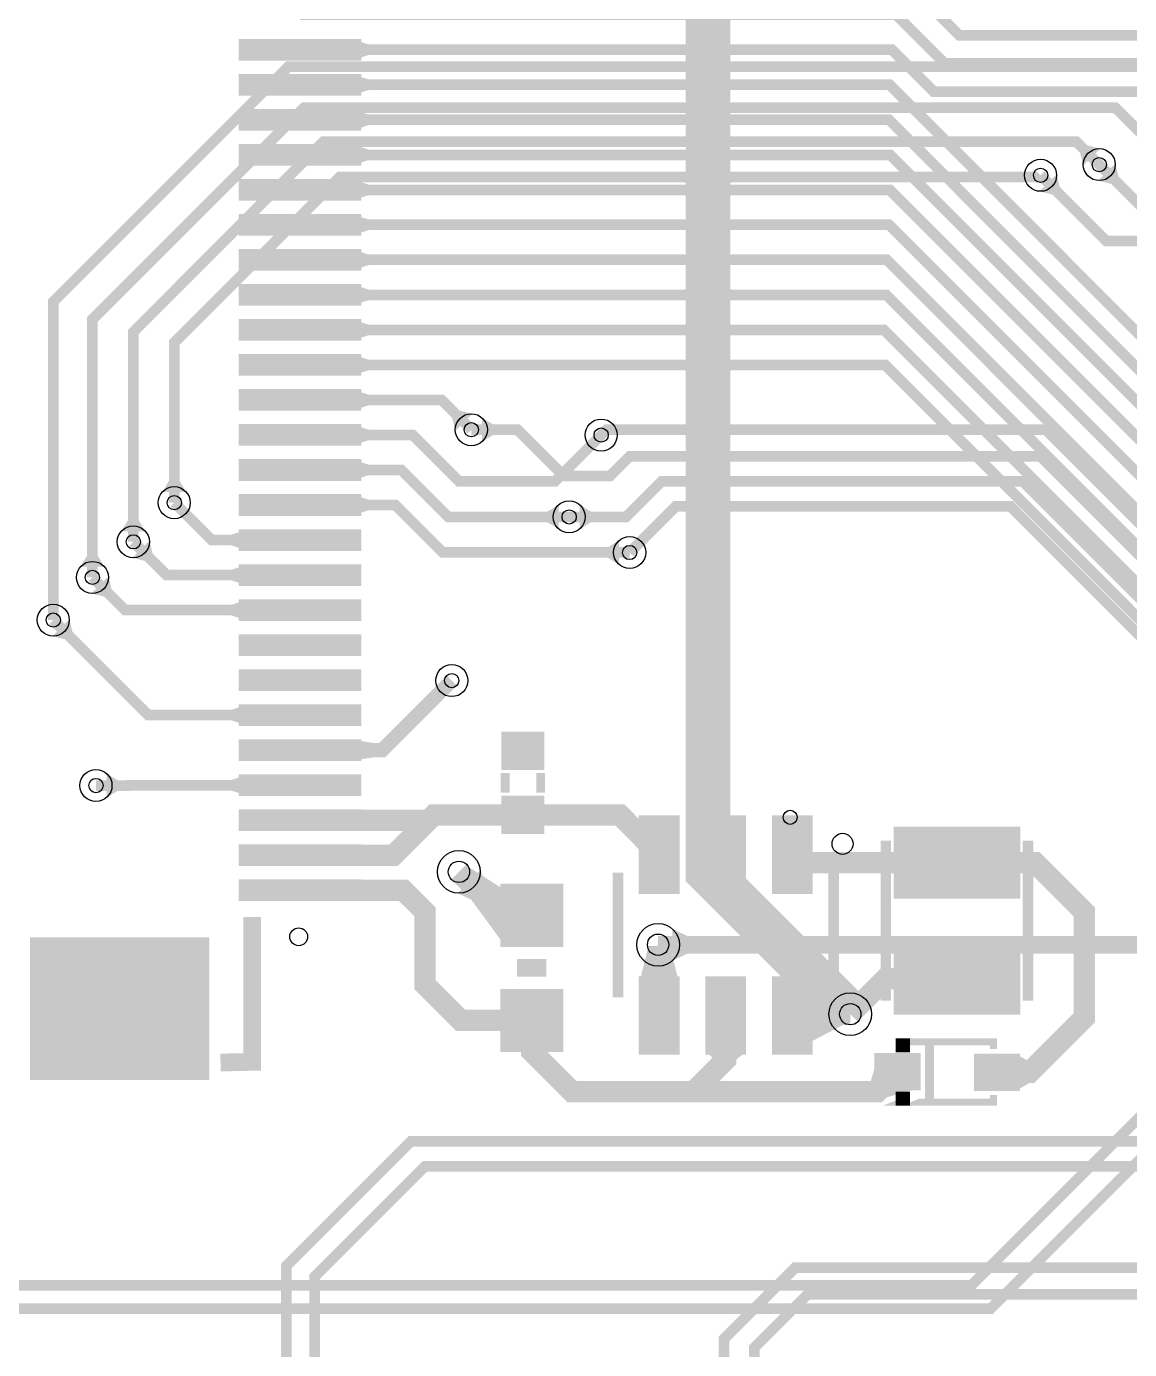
# Model space of a CAD drawing. Extents: x 295 to 3725, y 67 to 3582.
# Drawn here: x 1062 to 1682, y 1203 to 1947 of the extents above; entities that cross this region are included whole.
import ezdxf

# ---------------------------------------------------------------- set-up
doc = ezdxf.new("R2010")
doc.units = 9
for name, color, linetype, true_color in [('BottomLayer', 7, 'Continuous', 0x0000ff), ('Document', 7, 'Continuous', 0xffffff), ('Hole', 7, 'Continuous', 0x222222), ('Inner1', 7, 'Continuous', 0x999966), ('Inner2', 7, 'Continuous', 0x008000), ('Multi-Layer', 7, 'Continuous', 0xc0c0c0), ('TopLayer', 7, 'Continuous', 0xff0000), ('TopPasteMaskLayer', 7, 'Continuous', 0x808080), ('TopSilkLayer', 7, 'Continuous', 0xffcc00), ('TopSolderMaskLayer', 7, 'Continuous', 0x800080)]:
    doc.layers.add(name, color=color, linetype=linetype, true_color=true_color)

msp = doc.modelspace()

# ---------------------------------------------------------------- hatches: boundary and pattern name
at = {"layer": 'BottomLayer'}
for points in [[(1665.564400000003, 1877.9812999999995), (1656.017599999992, 1868.4362999999976), (1654.2151999999987, 1875.5429000000004), (1658.4581999999937, 1879.785100000001)], [(1317.9549000000043, 1713.25), (1317.9549000000043, 1726.75), (1324.2549, 1723), (1324.2549, 1717)], [(1151.75, 1684.9519999999975), (1138.25, 1684.9519999999975), (1142, 1691.2520000000004), (1148, 1691.2520000000004)], [(1372.9549000000043, 1664.2510000000002), (1372.9549000000043, 1677.7509999999966), (1379.2549, 1674.0009999999966), (1379.2549, 1668.0010000000002)], [(1128.7520000000077, 1662.9524999999994), (1115.2520000000004, 1662.9524999999994), (1119.0020000000004, 1669.2524999999987), (1125.0020000000077, 1669.2524999999987)], [(1105.7489999999962, 1642.9524999999994), (1092.2490000000034, 1642.9524999999994), (1095.9990000000034, 1649.2524999999987), (1101.9989999999962, 1649.2524999999987)]]:
    msp.add_hatch(color=256, dxfattribs=at).paths.add_polyline_path(points)
at = {"layer": 'Document'}
for points in [[(1607.9950000000026, 1351.6600000000035), (1607.9950000000026, 1368.6600000000035), (1610.9950000000026, 1368.6600000000035), (1610.9950000000026, 1351.6600000000035)], [(1544.4949999999953, 1363.1599999999962), (1560.4950000000026, 1363.1599999999962), (1560.4950000000026, 1359.1600000000035), (1544.4949999999953, 1359.1600000000035)], [(1601.4950000000026, 1362.1599999999962), (1618.4950000000026, 1362.1599999999962), (1618.4950000000026, 1359.1600000000035), (1601.4950000000026, 1359.1600000000035)]]:
    msp.add_hatch(color=256, dxfattribs=at).paths.add_polyline_path(points)
at = {"layer": 'Inner1'}
msp.add_hatch(color=256, dxfattribs=at).paths.add_polyline_path([(1424.9392000000007, 1421.500500000002), (1424.9392000000007, 1439.500500000002), (1433.3392000000022, 1435.5004999999946), (1433.3392000000022, 1425.5004999999946)])
at = {"layer": 'TopLayer'}
for points in [[(1245.1730000000025, 1927.6800000000003), (1245.1730000000025, 1939.4909999999982), (1186.1170000000056, 1939.4909999999982), (1186.1170000000056, 1927.6800000000003)], [(1245.1709000000046, 1927.6807000000008), (1245.1709000000046, 1939.4922000000006), (1254.1708999999973, 1936.6010999999999), (1254.1708999999973, 1930.6010999999999)], [(1245.1730000000025, 1908), (1245.1730000000025, 1919.8110000000015), (1186.1170000000056, 1919.8110000000015), (1186.1170000000056, 1908)], [(1245.1709000000046, 1908.0004999999983), (1245.1709000000046, 1919.8120000000017), (1254.1708999999973, 1916.8989000000001), (1254.1708999999973, 1910.8989000000001)], [(1245.1730000000025, 1888.3100000000013), (1245.1730000000025, 1900.1209999999992), (1186.1170000000056, 1900.1209999999992), (1186.1170000000056, 1888.3100000000013)], [(1245.1709000000046, 1888.3104999999996), (1245.1709000000046, 1900.1221000000005), (1254.1708999999973, 1897.199199999999), (1254.1708999999973, 1891.1992000000027)], [(1245.1730000000025, 1868.6299999999974), (1245.1730000000025, 1880.440999999999), (1186.1170000000056, 1880.440999999999), (1186.1170000000056, 1868.6299999999974)], [(1245.1709000000046, 1868.6304000000018), (1245.1709000000046, 1880.4419000000016), (1254.1708999999973, 1877.499499999998), (1254.1708999999973, 1871.499499999998)], [(1673.982299999996, 1869.5629999999983), (1664.4368000000031, 1860.0167000000001), (1671.5433000000048, 1858.2139000000025), (1675.785800000005, 1862.4566999999988)], [(1245.1730000000025, 1848.9399999999987), (1245.1730000000025, 1860.7510000000002), (1186.1170000000056, 1860.7510000000002), (1186.1170000000056, 1848.9399999999987)], [(1245.1709000000046, 1848.9403999999995), (1245.1709000000046, 1860.7520000000004), (1254.1708999999973, 1857.799799999997), (1254.1708999999973, 1851.7998000000007)], [(1640.9842999999964, 1863.5638000000035), (1631.4380999999994, 1854.0181999999986), (1638.5443999999989, 1852.2148000000016), (1642.7872000000061, 1856.4573000000019)], [(1245.1730000000025, 1829.2599999999984), (1245.1730000000025, 1841.0710000000036), (1186.1170000000056, 1841.0710000000036), (1186.1170000000056, 1829.2599999999984)], [(1245.1709000000046, 1829.2603000000017), (1245.1709000000046, 1841.071799999998), (1254.1708999999973, 1838.2001999999993), (1254.1708999999973, 1832.200200000003)], [(1245.1730000000025, 1809.5699999999997), (1245.1730000000025, 1821.3810000000012), (1186.1170000000056, 1821.3810000000012), (1186.1170000000056, 1809.5699999999997)], [(1245.1709000000046, 1809.5702999999994), (1245.1709000000046, 1821.3817999999992), (1254.1708999999973, 1818.500500000002), (1254.1708999999973, 1812.500500000002)], [(1245.1730000000025, 1789.8899999999994), (1245.1730000000025, 1801.7009999999973), (1186.1170000000056, 1801.7009999999973), (1186.1170000000056, 1789.8899999999994)], [(1245.1709000000046, 1789.890099999997), (1245.1709000000046, 1801.7016999999978), (1254.1708999999973, 1798.8007999999973), (1254.1708999999973, 1792.800800000001)], [(1245.1730000000025, 1770.2000000000007), (1245.1730000000025, 1782.0110000000022), (1186.1170000000056, 1782.0110000000022), (1186.1170000000056, 1770.2000000000007)], [(1245.1709000000046, 1770.2001999999993), (1245.1709000000046, 1782.011699999999), (1254.1708999999973, 1779.1010999999999), (1254.1708999999973, 1773.1010999999999)], [(1245.1730000000025, 1750.5200000000004), (1245.1730000000025, 1762.3309999999983), (1186.1170000000056, 1762.3309999999983), (1186.1170000000056, 1750.5200000000004)], [(1245.1709000000046, 1750.5200000000004), (1245.1709000000046, 1762.3315000000002), (1254.1708999999973, 1759.3989000000001), (1254.1708999999973, 1753.3989000000001)], [(1245.1730000000025, 1730.8300000000017), (1245.1730000000025, 1742.6409999999996), (1186.1170000000056, 1742.6409999999996), (1186.1170000000056, 1730.8300000000017)], [(1245.1709000000046, 1730.8300999999992), (1245.1709000000046, 1742.6416000000027), (1254.1708999999973, 1739.699199999999), (1254.1708999999973, 1733.6992000000027)], [(1312.5641999999934, 1728.9824000000008), (1303.0197000000044, 1719.4351000000024), (1301.2154999999984, 1726.5411999999997), (1305.4576000000015, 1730.7845000000016)], [(1245.1730000000025, 1711.1499999999978), (1245.1730000000025, 1722.9609999999993), (1186.1170000000056, 1722.9609999999993), (1186.1170000000056, 1711.1499999999978)], [(1245.1709000000046, 1711.1499000000003), (1245.1709000000046, 1722.9614000000001), (1254.1708999999973, 1720.0995999999977), (1254.1708999999973, 1714.0996000000014)], [(1245.1730000000025, 1691.4600000000028), (1245.1730000000025, 1703.2710000000006), (1186.1170000000056, 1703.2710000000006), (1186.1170000000056, 1691.4600000000028)], [(1245.1709000000046, 1691.4600000000028), (1245.1709000000046, 1703.2715000000026), (1254.1708999999973, 1700.399900000004), (1254.1708999999973, 1694.3998999999967)], [(1245.1730000000025, 1671.7799999999988), (1245.1730000000025, 1683.5910000000003), (1186.1170000000056, 1683.5910000000003), (1186.1170000000056, 1671.7799999999988)], [(1245.1709000000046, 1671.7798000000003), (1245.1709000000046, 1683.5913), (1254.1708999999973, 1680.7001999999993), (1254.1708999999973, 1674.700200000003)], [(1361.048999999999, 1664.2510000000002), (1361.048999999999, 1677.7509999999966), (1354.7490000000034, 1674.0009999999966), (1354.7490000000034, 1668.0010000000002)], [(1186.1181999999972, 1663.9013999999988), (1186.1181999999972, 1652.089799999998), (1177.1182000000044, 1655.000500000002), (1177.1182000000044, 1661.000500000002)], [(1245.1730000000025, 1652.0899999999965), (1245.1730000000025, 1663.9010000000017), (1186.1170000000056, 1663.9010000000017), (1186.1170000000056, 1652.0899999999965)], [(1130.9842999999964, 1657.5625), (1121.4377999999997, 1648.0171999999984), (1128.5440999999992, 1646.2136000000028), (1132.7869999999966, 1650.4559999999983)], [(1395.0479999999952, 1644.2510000000002), (1395.0479999999952, 1657.7509999999966), (1388.7479999999923, 1654.0009999999966), (1388.7479999999923, 1648.0010000000002)], [(1186.1181999999972, 1644.2212), (1186.1181999999972, 1632.4096999999965), (1177.1182000000044, 1635.300800000001), (1177.1182000000044, 1641.3007999999973)], [(1245.1730000000025, 1632.4099999999999), (1245.1730000000025, 1644.2209999999977), (1186.1170000000056, 1644.2209999999977), (1186.1170000000056, 1632.4099999999999)], [(1107.9812999999995, 1637.5642999999982), (1098.436600000001, 1628.017100000001), (1105.5432999999975, 1626.214899999999), (1109.7853000000032, 1630.4580999999998)], [(1186.1181999999972, 1624.5312000000013), (1186.1181999999972, 1612.7196999999978), (1177.1182000000044, 1615.6010999999999), (1177.1182000000044, 1621.6010999999999)], [(1245.1730000000025, 1612.7200000000012), (1245.1730000000025, 1624.5310000000027), (1186.1170000000056, 1624.5310000000027), (1186.1170000000056, 1612.7200000000012)], [(1085.9842999999964, 1613.563900000001), (1076.4380999999994, 1604.0181999999986), (1083.5444999999963, 1602.214899999999), (1087.7872999999963, 1606.4573999999993)], [(1245.1730000000025, 1593.0400000000009), (1245.1730000000025, 1604.8509999999987), (1186.1170000000056, 1604.8509999999987), (1186.1170000000056, 1593.0400000000009)], [(1245.1730000000025, 1573.3499999999985), (1245.1730000000025, 1585.161), (1186.1170000000056, 1585.161), (1186.1170000000056, 1573.3499999999985)], [(1186.1181999999972, 1565.4809999999998), (1186.1181999999972, 1553.6693999999989), (1177.1182000000044, 1556.5996000000014), (1177.1182000000044, 1562.5995999999977)], [(1245.1730000000025, 1553.670000000002), (1245.1730000000025, 1565.4809999999998), (1186.1170000000056, 1565.4809999999998), (1186.1170000000056, 1553.670000000002)], [(1329.997000000003, 1529.6599999999999), (1329.997000000003, 1549.3449999999975), (1351.997000000003, 1549.3449999999975), (1351.997000000003, 1529.6599999999999)], [(1245.1730000000025, 1533.9800000000032), (1245.1730000000025, 1545.7909999999974), (1186.1170000000056, 1545.7909999999974), (1186.1170000000056, 1533.9800000000032)], [(1245.1709000000046, 1533.9795000000013), (1245.1709000000046, 1545.7909999999974), (1257.1708999999973, 1543.8999000000003), (1257.1708999999973, 1535.8999000000003)], [(1106.9657000000007, 1513.2603999999992), (1106.9421000000002, 1526.7603999999992), (1113.2487000000037, 1523.0213999999978), (1113.2590999999957, 1517.0213999999978)], [(1186.1181999999972, 1526.1108000000022), (1186.1181999999972, 1514.2992999999988), (1177.1182000000044, 1517.132999999998), (1177.1182000000044, 1523.132999999998)], [(1245.1730000000025, 1514.2999999999993), (1245.1730000000025, 1526.1110000000008), (1186.1170000000056, 1526.1110000000008), (1186.1170000000056, 1514.2999999999993)], [(1329.997000000003, 1493.6600000000035), (1329.997000000003, 1513.3450000000012), (1351.997000000003, 1513.3450000000012), (1351.997000000003, 1493.6600000000035)], [(1245.1730000000025, 1494.6100000000006), (1245.1730000000025, 1506.421000000002), (1186.1170000000056, 1506.421000000002), (1186.1170000000056, 1494.6100000000006)], [(1428.0720000000001, 1460.137999999999), (1407.1280000000042, 1460.137999999999), (1407.1280000000042, 1502.341999999997), (1428.0720000000001, 1502.341999999997)], [(1465.4720000000016, 1460.137999999999), (1444.5279999999984, 1460.137999999999), (1444.5279999999984, 1502.341999999997), (1465.4720000000016, 1502.341999999997)], [(1502.8719999999958, 1460.137999999999), (1481.9279999999999, 1460.137999999999), (1481.9279999999999, 1502.341999999997), (1502.8719999999958, 1502.341999999997)], [(1618.8580000000002, 1496.2819999999992), (1618.8580000000002, 1456.912000000004), (1551.1419999999998, 1456.912000000004), (1551.1419999999998, 1496.2819999999992)], [(1245.1730000000025, 1474.9300000000003), (1245.1730000000025, 1486.7410000000018), (1186.1170000000056, 1486.7410000000018), (1186.1170000000056, 1474.9300000000003)], [(1329.2676000000065, 1432.2289999999994), (1329.2676000000065, 1462.2289999999994), (1311.2675999999992, 1473.7165000000023), (1311.2675999999992, 1456.7451)], [(1245.1730000000025, 1455.239999999998), (1245.1730000000025, 1467.0509999999995), (1186.1170000000056, 1467.0509999999995), (1186.1170000000056, 1455.239999999998)], [(1316.9765000000043, 1472.2499000000025), (1304.2479000000021, 1459.5225999999966), (1312.3087999999989, 1455.703800000003), (1320.7945000000036, 1464.1886999999988)], [(1329.2680000000037, 1430.2979999999952), (1329.2680000000037, 1463.762999999999), (1362.7330000000002, 1463.762999999999), (1362.7330000000002, 1430.2979999999952)], [(1163.4779999999955, 1433.9830000000002), (1163.4779999999955, 1355.2430000000022), (1065.051999999996, 1355.2430000000022), (1065.051999999996, 1433.9830000000002)], [(1407.128899999996, 1411.8628000000026), (1428.0713000000032, 1411.8628000000026), (1423.5976999999984, 1429.8628000000026), (1411.5976999999984, 1429.8628000000026)], [(1618.8580000000002, 1431.0880000000034), (1618.8580000000002, 1391.716999999997), (1551.1419999999998, 1391.716999999997), (1551.1419999999998, 1431.0880000000034)], [(1426.2853999999934, 1422.8966999999975), (1408.297400000003, 1422.2402999999977), (1411.5976999999984, 1413.9551999999967), (1423.5976999999984, 1414.3929999999964)], [(1428.0720000000001, 1369.6579999999958), (1407.1280000000042, 1369.6579999999958), (1407.1280000000042, 1411.862000000001), (1428.0720000000001, 1411.862000000001)], [(1465.4720000000016, 1369.6579999999958), (1444.5279999999984, 1369.6579999999958), (1444.5279999999984, 1411.862000000001), (1465.4720000000016, 1411.862000000001)], [(1502.8719999999958, 1369.6579999999958), (1481.9279999999999, 1369.6579999999958), (1481.9279999999999, 1411.862000000001), (1502.8719999999958, 1411.862000000001)], [(1502.871100000004, 1405.9968000000008), (1502.871100000004, 1375.9968000000008), (1520.871100000004, 1385.4038), (1520.871100000004, 1397.4069000000018)], [(1329.2680000000037, 1371.2379999999976), (1329.2680000000037, 1404.7030000000013), (1362.7330000000002, 1404.7030000000013), (1362.7330000000002, 1371.2379999999976)], [(1517.2690000000002, 1382.321299999996), (1516.8606, 1400.3165999999983), (1508.5308000000005, 1397.1267999999982), (1508.8030999999974, 1385.1299)], [(1361.0009999999966, 1371.2378000000026), (1331.0009999999966, 1371.2378000000026), (1340.0010000000038, 1370.5004999999946), (1352.0010000000038, 1370.5004999999946)], [(1465.4735999999975, 1369.658199999998), (1444.5264000000025, 1369.658199999998), (1449, 1366.0010000000038), (1461, 1366.0010000000038)], [(1539.4949999999953, 1368.6979999999967), (1563.4950000000026, 1368.6979999999967), (1563.4950000000026, 1349.6979999999967), (1539.4949999999953, 1349.6979999999967)], [(1563.496100000004, 1349.6972999999998), (1539.4971000000005, 1364.0547000000006), (1536.0556999999972, 1352.2436000000016), (1545.6070999999938, 1344.8241999999955)], [(1595.4950000000026, 1368.3039999999964), (1619.4949999999953, 1368.3039999999964), (1619.4949999999953, 1349.3040000000037), (1595.4950000000026, 1349.3040000000037)], [(1619.4971000000005, 1368.303200000002), (1619.4971000000005, 1349.3041999999987), (1625.8007999999973, 1352.7988000000041), (1625.8007999999973, 1364.7987999999968)]]:
    msp.add_hatch(color=256, dxfattribs=at).paths.add_polyline_path(points)
at = {"layer": 'TopPasteMaskLayer'}
for points in [[(1245.1730000000025, 1927.6800000000003), (1245.1730000000025, 1939.4909999999982), (1186.1170000000056, 1939.4909999999982), (1186.1170000000056, 1927.6800000000003)], [(1245.1730000000025, 1908), (1245.1730000000025, 1919.8110000000015), (1186.1170000000056, 1919.8110000000015), (1186.1170000000056, 1908)], [(1245.1730000000025, 1888.3100000000013), (1245.1730000000025, 1900.1209999999992), (1186.1170000000056, 1900.1209999999992), (1186.1170000000056, 1888.3100000000013)], [(1245.1730000000025, 1868.6299999999974), (1245.1730000000025, 1880.440999999999), (1186.1170000000056, 1880.440999999999), (1186.1170000000056, 1868.6299999999974)], [(1245.1730000000025, 1848.9399999999987), (1245.1730000000025, 1860.7510000000002), (1186.1170000000056, 1860.7510000000002), (1186.1170000000056, 1848.9399999999987)], [(1245.1730000000025, 1829.2599999999984), (1245.1730000000025, 1841.0710000000036), (1186.1170000000056, 1841.0710000000036), (1186.1170000000056, 1829.2599999999984)], [(1245.1730000000025, 1809.5699999999997), (1245.1730000000025, 1821.3810000000012), (1186.1170000000056, 1821.3810000000012), (1186.1170000000056, 1809.5699999999997)], [(1245.1730000000025, 1789.8899999999994), (1245.1730000000025, 1801.7009999999973), (1186.1170000000056, 1801.7009999999973), (1186.1170000000056, 1789.8899999999994)], [(1245.1730000000025, 1770.2000000000007), (1245.1730000000025, 1782.0110000000022), (1186.1170000000056, 1782.0110000000022), (1186.1170000000056, 1770.2000000000007)], [(1245.1730000000025, 1750.5200000000004), (1245.1730000000025, 1762.3309999999983), (1186.1170000000056, 1762.3309999999983), (1186.1170000000056, 1750.5200000000004)], [(1245.1730000000025, 1730.8300000000017), (1245.1730000000025, 1742.6409999999996), (1186.1170000000056, 1742.6409999999996), (1186.1170000000056, 1730.8300000000017)], [(1245.1730000000025, 1711.1499999999978), (1245.1730000000025, 1722.9609999999993), (1186.1170000000056, 1722.9609999999993), (1186.1170000000056, 1711.1499999999978)], [(1245.1730000000025, 1691.4600000000028), (1245.1730000000025, 1703.2710000000006), (1186.1170000000056, 1703.2710000000006), (1186.1170000000056, 1691.4600000000028)], [(1245.1730000000025, 1671.7799999999988), (1245.1730000000025, 1683.5910000000003), (1186.1170000000056, 1683.5910000000003), (1186.1170000000056, 1671.7799999999988)], [(1245.1730000000025, 1652.0899999999965), (1245.1730000000025, 1663.9010000000017), (1186.1170000000056, 1663.9010000000017), (1186.1170000000056, 1652.0899999999965)], [(1245.1730000000025, 1632.4099999999999), (1245.1730000000025, 1644.2209999999977), (1186.1170000000056, 1644.2209999999977), (1186.1170000000056, 1632.4099999999999)], [(1245.1730000000025, 1612.7200000000012), (1245.1730000000025, 1624.5310000000027), (1186.1170000000056, 1624.5310000000027), (1186.1170000000056, 1612.7200000000012)], [(1245.1730000000025, 1593.0400000000009), (1245.1730000000025, 1604.8509999999987), (1186.1170000000056, 1604.8509999999987), (1186.1170000000056, 1593.0400000000009)], [(1245.1730000000025, 1573.3499999999985), (1245.1730000000025, 1585.161), (1186.1170000000056, 1585.161), (1186.1170000000056, 1573.3499999999985)], [(1245.1730000000025, 1553.670000000002), (1245.1730000000025, 1565.4809999999998), (1186.1170000000056, 1565.4809999999998), (1186.1170000000056, 1553.670000000002)], [(1329.997000000003, 1529.6599999999999), (1329.997000000003, 1549.3449999999975), (1351.997000000003, 1549.3449999999975), (1351.997000000003, 1529.6599999999999)], [(1245.1730000000025, 1533.9800000000032), (1245.1730000000025, 1545.7909999999974), (1186.1170000000056, 1545.7909999999974), (1186.1170000000056, 1533.9800000000032)], [(1245.1730000000025, 1514.2999999999993), (1245.1730000000025, 1526.1110000000008), (1186.1170000000056, 1526.1110000000008), (1186.1170000000056, 1514.2999999999993)], [(1329.997000000003, 1493.6600000000035), (1329.997000000003, 1513.3450000000012), (1351.997000000003, 1513.3450000000012), (1351.997000000003, 1493.6600000000035)], [(1245.1730000000025, 1494.6100000000006), (1245.1730000000025, 1506.421000000002), (1186.1170000000056, 1506.421000000002), (1186.1170000000056, 1494.6100000000006)], [(1428.0720000000001, 1460.137999999999), (1407.1280000000042, 1460.137999999999), (1407.1280000000042, 1502.341999999997), (1428.0720000000001, 1502.341999999997)], [(1465.4720000000016, 1460.137999999999), (1444.5279999999984, 1460.137999999999), (1444.5279999999984, 1502.341999999997), (1465.4720000000016, 1502.341999999997)], [(1502.8719999999958, 1460.137999999999), (1481.9279999999999, 1460.137999999999), (1481.9279999999999, 1502.341999999997), (1502.8719999999958, 1502.341999999997)], [(1618.8580000000002, 1496.2819999999992), (1618.8580000000002, 1456.912000000004), (1551.1419999999998, 1456.912000000004), (1551.1419999999998, 1496.2819999999992)], [(1245.1730000000025, 1474.9300000000003), (1245.1730000000025, 1486.7410000000018), (1186.1170000000056, 1486.7410000000018), (1186.1170000000056, 1474.9300000000003)], [(1245.1730000000025, 1455.239999999998), (1245.1730000000025, 1467.0509999999995), (1186.1170000000056, 1467.0509999999995), (1186.1170000000056, 1455.239999999998)], [(1329.2680000000037, 1430.2979999999952), (1329.2680000000037, 1463.762999999999), (1362.7330000000002, 1463.762999999999), (1362.7330000000002, 1430.2979999999952)], [(1163.4779999999955, 1433.9830000000002), (1163.4779999999955, 1355.2430000000022), (1065.051999999996, 1355.2430000000022), (1065.051999999996, 1433.9830000000002)], [(1618.8580000000002, 1431.0880000000034), (1618.8580000000002, 1391.716999999997), (1551.1419999999998, 1391.716999999997), (1551.1419999999998, 1431.0880000000034)], [(1428.0720000000001, 1369.6579999999958), (1407.1280000000042, 1369.6579999999958), (1407.1280000000042, 1411.862000000001), (1428.0720000000001, 1411.862000000001)], [(1465.4720000000016, 1369.6579999999958), (1444.5279999999984, 1369.6579999999958), (1444.5279999999984, 1411.862000000001), (1465.4720000000016, 1411.862000000001)], [(1502.8719999999958, 1369.6579999999958), (1481.9279999999999, 1369.6579999999958), (1481.9279999999999, 1411.862000000001), (1502.8719999999958, 1411.862000000001)], [(1329.2680000000037, 1371.2379999999976), (1329.2680000000037, 1404.7030000000013), (1362.7330000000002, 1404.7030000000013), (1362.7330000000002, 1371.2379999999976)], [(1539.4949999999953, 1368.6979999999967), (1563.4950000000026, 1368.6979999999967), (1563.4950000000026, 1349.6979999999967), (1539.4949999999953, 1349.6979999999967)], [(1595.4950000000026, 1368.3039999999964), (1619.4949999999953, 1368.3039999999964), (1619.4949999999953, 1349.3040000000037), (1595.4950000000026, 1349.3040000000037)]]:
    msp.add_hatch(color=256, dxfattribs=at).paths.add_polyline_path(points)
at = {"layer": 'TopSilkLayer'}
for points in [[(1558.4950000000026, 1378.0009999999966), (1554.4949999999953, 1378.0009999999966), (1550.4950000000026, 1378.0009999999966), (1550.4950000000026, 1370.0010000000038), (1558.4950000000026, 1370.0010000000038)], [(1566.9949999999953, 1342.5010000000038), (1566.9949999999953, 1375.5009999999966), (1571.9949999999953, 1375.5009999999966), (1571.9949999999953, 1342.5010000000038)], [(1558.4950000000026, 1348.0009999999966), (1554.4949999999953, 1348.0009999999966), (1550.4950000000026, 1348.0009999999966), (1550.4950000000026, 1340.0010000000038), (1558.4950000000026, 1340.0010000000038)]]:
    msp.add_hatch(color=256, dxfattribs=at).paths.add_polyline_path(points)
at = {"layer": 'TopSolderMaskLayer'}
for points in [[(1250.0947498095047, 1927.4829499619009), (1250.0947498095047, 1939.6877499619004), (1181.193583100503, 1939.6877499619004), (1181.193583100503, 1927.4829499619009)], [(1250.0947498095047, 1907.8029499619006), (1250.0947498095047, 1920.0077499619001), (1181.193583100503, 1920.0077499619001), (1181.193583100503, 1907.8029499619006)], [(1250.0947498095047, 1888.112949961902), (1250.0947498095047, 1900.3177499619014), (1181.193583100503, 1900.3177499619014), (1181.193583100503, 1888.112949961902)], [(1250.0947498095047, 1868.432949961898), (1250.0947498095047, 1880.6377499619011), (1181.193583100503, 1880.6377499619011), (1181.193583100503, 1868.432949961898)], [(1250.0947498095047, 1848.7429499618956), (1250.0947498095047, 1860.9477499619024), (1181.193583100503, 1860.9477499619024), (1181.193583100503, 1848.7429499618956)], [(1250.0947498095047, 1829.062949961899), (1250.0947498095047, 1841.2677499619022), (1181.193583100503, 1841.2677499619022), (1181.193583100503, 1829.062949961899)], [(1250.0947498095047, 1809.3729499619003), (1250.0947498095047, 1821.5777499619035), (1181.193583100503, 1821.5777499619035), (1181.193583100503, 1809.3729499619003)], [(1250.0947498095047, 1789.6929499619), (1250.0947498095047, 1801.8977499618995), (1181.193583100503, 1801.8977499618995), (1181.193583100503, 1789.6929499619)], [(1250.0947498095047, 1770.0029499618977), (1250.0947498095047, 1782.2077499619045), (1181.193583100503, 1782.2077499619045), (1181.193583100503, 1770.0029499618977)], [(1250.0947498095047, 1750.322949961901), (1250.0947498095047, 1762.5277499619006), (1181.193583100503, 1762.5277499619006), (1181.193583100503, 1750.322949961901)], [(1250.0947498095047, 1730.6329499619023), (1250.0947498095047, 1742.8377499619019), (1181.193583100503, 1742.8377499619019), (1181.193583100503, 1730.6329499619023)], [(1250.0947498095047, 1710.9529499618984), (1250.0947498095047, 1723.1577499619016), (1181.193583100503, 1723.1577499619016), (1181.193583100503, 1710.9529499618984)], [(1250.0947498095047, 1691.2629499618997), (1250.0947498095047, 1703.4677499618992), (1181.193583100503, 1703.4677499618992), (1181.193583100503, 1691.2629499618997)], [(1250.0947498095047, 1671.5829499618994), (1250.0947498095047, 1683.7877499619026), (1181.193583100503, 1683.7877499619026), (1181.193583100503, 1671.5829499618994)], [(1250.0947498095047, 1651.892949961897), (1250.0947498095047, 1664.097749961904), (1181.193583100503, 1664.097749961904), (1181.193583100503, 1651.892949961897)], [(1250.0947498095047, 1632.2129499619004), (1250.0947498095047, 1644.4177499619), (1181.193583100503, 1644.4177499619), (1181.193583100503, 1632.2129499619004)], [(1250.0947498095047, 1612.5229499618981), (1250.0947498095047, 1624.7277499619013), (1181.193583100503, 1624.7277499619013), (1181.193583100503, 1612.5229499618981)], [(1250.0947498095047, 1592.8429499619015), (1250.0947498095047, 1605.047749961901), (1181.193583100503, 1605.047749961901), (1181.193583100503, 1592.8429499619015)], [(1250.0947498095047, 1573.1529499618991), (1250.0947498095047, 1585.3577499618987), (1181.193583100503, 1585.3577499618987), (1181.193583100503, 1573.1529499618991)], [(1250.0947498095047, 1553.4729499619025), (1250.0947498095047, 1565.677749961902), (1181.193583100503, 1565.677749961902), (1181.193583100503, 1553.4729499619025)], [(1328.879092964191, 1528.765454545457), (1328.879092964191, 1550.239999999998), (1353.114297434593, 1550.239999999998), (1353.114297434593, 1528.765454545457)], [(1250.0947498095047, 1533.7829499619002), (1250.0947498095047, 1545.9877499618997), (1181.193583100503, 1545.9877499618997), (1181.193583100503, 1533.7829499619002)], [(1250.0947498095047, 1514.1029499618962), (1250.0947498095047, 1526.307749961903), (1181.193583100503, 1526.307749961903), (1181.193583100503, 1514.1029499618962)], [(1328.879092964191, 1492.765454545457), (1328.879092964191, 1514.239999999998), (1353.114297434593, 1514.239999999998), (1353.114297434593, 1492.765454545457)], [(1250.0947498095047, 1494.4129499619012), (1250.0947498095047, 1506.6177499619007), (1181.193583100503, 1506.6177499619007), (1181.193583100503, 1494.4129499619012)], [(1429.0719522559084, 1459.1380236938785), (1406.128047744096, 1459.1380236938785), (1406.128047744096, 1503.3419763061247), (1429.0719522559084, 1503.3419763061247)], [(1466.4719522559026, 1459.1380236938785), (1443.5280477440974, 1459.1380236938785), (1443.5280477440974, 1503.3419763061247), (1466.4719522559026, 1503.3419763061247)], [(1503.871952255904, 1459.1380236938785), (1480.9280477440916, 1459.1380236938785), (1480.9280477440916, 1503.3419763061247), (1503.871952255904, 1503.3419763061247)], [(1620.5779898399778, 1496.8633015933956), (1620.5779898399778, 1456.3305211985207), (1549.4220101600222, 1456.3305211985207), (1549.4220101600222, 1496.8633015933956)], [(1250.0947498095047, 1474.7329499619009), (1250.0947498095047, 1486.9377499619004), (1181.193583100503, 1486.9377499619004), (1181.193583100503, 1474.7329499619009)], [(1250.0947498095047, 1455.0429499618986), (1250.0947498095047, 1467.2477499619054), (1181.193583100503, 1467.2477499619054), (1181.193583100503, 1455.0429499618986)], [(1328.2680298819614, 1429.2980298819675), (1328.2680298819614, 1464.763029881964), (1363.733029881958, 1464.763029881964), (1363.733029881958, 1429.2980298819675)], [(1164.7087625349232, 1434.7706600152378), (1164.7087625349232, 1354.4554600152405), (1063.821487528563, 1354.4554600152405), (1063.821487528563, 1434.7706600152378)], [(1620.5779898399778, 1431.6694788014793), (1620.5779898399778, 1391.1356688719243), (1549.4220101600222, 1391.1356688719243), (1549.4220101600222, 1431.6694788014793)], [(1328.2680298819614, 1370.2380298819626), (1328.2680298819614, 1405.7030298819664), (1363.733029881958, 1405.7030298819664), (1363.733029881958, 1370.2380298819626)], [(1429.0719522559084, 1368.6580236938753), (1406.128047744096, 1368.6580236938753), (1406.128047744096, 1412.8619763061288), (1429.0719522559084, 1412.8619763061288)], [(1466.4719522559026, 1368.6580236938753), (1443.5280477440974, 1368.6580236938753), (1443.5280477440974, 1412.8619763061288), (1466.4719522559026, 1412.8619763061288)], [(1503.871952255904, 1368.6580236938753), (1480.9280477440916, 1368.6580236938753), (1480.9280477440916, 1412.8619763061288), (1503.871952255904, 1412.8619763061288)], [(1538.4945833333331, 1369.6977894736847), (1564.4945833333331, 1369.6977894736847), (1564.4945833333331, 1348.6977894736774), (1538.4945833333331, 1348.6977894736774)], [(1594.4945833333331, 1369.3044210526277), (1620.4945833333331, 1369.3044210526277), (1620.4945833333331, 1348.304421052635), (1594.4945833333331, 1348.304421052635)]]:
    msp.add_hatch(color=256, dxfattribs=at).paths.add_polyline_path(points)

# ---------------------------------------------------------------- linework, layer by layer
at = {"layer": 'BottomLayer', "const_width": 6}
for points in [[(1732.9979999999996, 1882), (1691.0009999999966, 1923.9989999999998), (1208.9990000000034, 1923.9989999999998), (1077, 1792), (1077, 1613)], [(1698.9990000000034, 1876.0010000000002), (1673.9990000000034, 1901.0010000000002), (1217.9979999999996, 1901.0010000000002), (1099, 1782.0030000000006), (1099, 1637)], [(1665, 1868.9989999999998), (1652.0020000000004, 1882), (1228.9990000000034, 1882), (1122, 1775), (1122, 1657)], [(2657, 1871), (2527, 1741), (2307, 1741), (2206, 1640), (2206, 1548), (2067, 1409), (1763, 1409), (1593, 1239), (646, 1239)], [(1632, 1863), (1631, 1862), (1238, 1862), (1145, 1769), (1145, 1679)], [(2648, 1838), (2536, 1726), (2314, 1726), (2224, 1636), (2224, 1542), (2077, 1395), (1773, 1395), (1604, 1226), (983, 1226), (857, 1100), (857, 903), (864, 896), (864, 552), (809, 497), (725, 497), (674, 446), (674, 415), (571, 312), (470, 312)], [(2115, 1649), (2115, 1634), (2135, 1614), (2135, 1566), (2105, 1536), (1801, 1536), (1632, 1705), (1401, 1705), (1390, 1694), (1364, 1694), (1338, 1720), (1312, 1720)], [(2092.0020000000004, 1628.9989999999998), (2118.9990000000034, 1602), (2118.9990000000034, 1571.0010000000002), (2097.9979999999996, 1550), (1805, 1550), (1635, 1720), (1388, 1720), (1385, 1717)], [(2141, 1640), (2152, 1629), (2152, 1559), (2115, 1522), (1791, 1522), (1622, 1691), (1419, 1691), (1399, 1671), (1367, 1671)], [(2171.0009999999966, 1631.0010000000002), (2171.0009999999966, 1561.0010000000002), (2118.9990000000034, 1508.9989999999962), (1782.9979999999996, 1508.9989999999962), (1615, 1677), (1427, 1677), (1401, 1651)]]:
    msp.add_lwpolyline(points, dxfattribs=at)
at = {"layer": 'Document', "const_width": 5}
for points in [[(1330.9990000000034, 1516), (1330.9990000000034, 1527)], [(1351.0009999999966, 1516), (1351.0009999999966, 1527)]]:
    msp.add_lwpolyline(points, dxfattribs=at)
at = {"layer": 'Document'}
msp.add_circle((1491.2200000000012, 1502.1399999999994), 3.9400000000000004, dxfattribs=at)
at = {"layer": 'Hole'}
for centre, radius in [((1632, 1863), 4), ((1665, 1869), 4), ((1312, 1720), 4), ((1385, 1717), 4), ((1145, 1679), 4), ((1367, 1671), 4), ((1122, 1657), 4), ((1401, 1651), 4), ((1099, 1637), 4), ((1077, 1613), 4), ((1301, 1579), 4), ((1101, 1520), 4), ((1305, 1471.5), 6), ((1417, 1430.5), 6), ((1525, 1391.5), 6)]:
    msp.add_circle(centre, radius, dxfattribs=at)
at = {"layer": 'Inner1', "const_width": 10}
msp.add_lwpolyline([(1417, 1430.5), (1918.502999999997, 1430.5), (2066.0009999999966, 1577.9979999999996), (2066.0009999999966, 1683.9989999999998)], dxfattribs=at)
at = {"layer": 'Inner2', "const_width": 25}
msp.add_lwpolyline([(1525, 1391.5), (1445, 1471.5), (1445, 2186.001), (1542.9979999999996, 2283.999), (1662.0020000000004, 2283.999)], dxfattribs=at)
at = {"layer": 'Multi-Layer'}
for centre, radius in [((1665, 1869), 9), ((1632, 1863), 9), ((1312, 1720), 9), ((1385, 1717), 9), ((1145, 1679), 9), ((1367, 1671), 9), ((1122, 1657), 9), ((1401, 1651), 9), ((1099, 1637), 9), ((1077, 1613), 9), ((1301, 1579), 9), ((1101, 1520), 9), ((1305, 1471.5), 12), ((1417, 1430.5), 12), ((1525, 1391.5), 12)]:
    msp.add_circle(centre, radius, dxfattribs=at)
at = {"layer": 'TopLayer'}
for points, const_width in [([(1215.6000000000058, 1973), (1555, 1973), (1586.4000000000015, 1941.5999999999985), (1976.5999999999985, 1941.5999999999985)], 6), ([(1215.6000000000058, 1953.2999999999993), (1550.699999999997, 1953.2999999999993), (1578.1000000000058, 1925.9000000000015), (1976.5999999999985, 1925.9000000000015)], 6), ([(1976.5999999999985, 1910.1000000000022), (1571.8999999999942, 1910.1000000000022), (1548.4000000000015, 1933.6000000000022), (1215.6000000000058, 1933.6000000000022)], 6), ([(1976.5999999999985, 1689.699999999997), (1771.300000000003, 1689.699999999997), (1547.0999999999985, 1913.8999999999978), (1215.6000000000058, 1913.8999999999978)], 6), ([(1215.6000000000058, 1894.2000000000007), (1546.800000000003, 1894.2000000000007), (1767.0999999999985, 1673.8999999999978), (1976.5999999999985, 1673.8999999999978)], 6), ([(1976.5999999999985, 1658.0999999999985), (1763.9000000000015, 1658.0999999999985), (1547.5, 1874.5), (1215.6000000000058, 1874.5)], 6), ([(1976.5999999999985, 1768.4000000000015), (1802.6000000000058, 1768.4000000000015), (1729, 1842), (1692, 1842), (1665, 1869)], 6), ([(1976.5999999999985, 1752.6000000000022), (1794.3999999999942, 1752.6000000000022), (1721, 1826), (1669, 1826), (1632, 1863)], 6), ([(1976.5999999999985, 1610.9000000000015), (1791.0999999999985, 1610.9000000000015), (1547.2000000000044, 1854.7999999999993), (1215.6000000000058, 1854.7999999999993)], 6), ([(1215.6000000000058, 1835.2000000000007), (1546.800000000003, 1835.2000000000007), (1885, 1497), (2020, 1497), (2030.9000000000015, 1507.9000000000015), (2030.9000000000015, 1556.5999999999985)], 6), ([(2046.699999999997, 1556.5999999999985), (2046.699999999997, 1501.699999999997), (2027, 1482), (1879, 1482), (1545.5, 1815.5), (1215.6000000000058, 1815.5)], 6), ([(2062.399999999994, 1556.5999999999985), (2062.399999999994, 1496.4000000000015), (2034, 1468), (1873, 1468), (1545.2000000000044, 1795.7999999999993), (1215.6000000000058, 1795.7999999999993)], 6), ([(2078.100000000006, 1556.5999999999985), (2078.100000000006, 1492.199999999997), (2041, 1455), (1865, 1455), (1543.9000000000015, 1776.1000000000022), (1215.6000000000058, 1776.1000000000022)], 6), ([(2093.9000000000015, 1556.5999999999985), (2093.9000000000015, 1489.8999999999942), (2046, 1442), (1859, 1442), (1544.5999999999985, 1756.3999999999978), (1215.6000000000058, 1756.3999999999978)], 6), ([(1312, 1720), (1295.2999999999956, 1736.7000000000007), (1215.6000000000058, 1736.7000000000007)], 6), ([(1215.6000000000058, 1717.0999999999985), (1278.9000000000015, 1717.0999999999985), (1305, 1691), (1359, 1691), (1385, 1717)], 6), ([(1215.6000000000058, 1697.3999999999978), (1272.6000000000058, 1697.3999999999978), (1299, 1671), (1367, 1671)], 6), ([(1145, 1679), (1166, 1658), (1215.6000000000058, 1658)], 6), ([(1215.6000000000058, 1677.7000000000007), (1269.300000000003, 1677.7000000000007), (1296, 1651), (1401, 1651)], 6), ([(1122, 1657), (1140.699999999997, 1638.2999999999993), (1215.6000000000058, 1638.2999999999993)], 6), ([(1099, 1637), (1117.3999999999942, 1618.6000000000022), (1215.6000000000058, 1618.6000000000022)], 6), ([(1077, 1613), (1130.4000000000015, 1559.5999999999985), (1215.6000000000058, 1559.5999999999985)], 6), ([(1215.6000000000058, 1539.8999999999978), (1261.8999999999942, 1539.8999999999978), (1301, 1579)], 8), ([(1215.6000000000058, 1520.2000000000007), (1101, 1520)], 6), ([(1215.6000000000058, 1500.5), (1288, 1500.5), (1291, 1503.5), (1341, 1503.5)], 12), ([(1215.6000000000058, 1480.800000000003), (1268.300000000003, 1480.800000000003), (1291, 1503.5)], 12), ([(1341, 1503.5), (1395.5, 1503.5), (1417.6000000000058, 1481.199999999997)], 12), ([(1492.3999999999942, 1481.199999999997), (1497, 1476.5999999999985), (1585, 1476.5999999999985)], 12), ([(1607.5, 1358.800000000003), (1625.800000000003, 1358.800000000003), (1656.5, 1389.5), (1656.5, 1449), (1628.9000000000015, 1476.5999999999985), (1585, 1476.5999999999985)], 12), ([(1305, 1471.5), (1329.5, 1447), (1346, 1447)], 12), ([(1215.6000000000058, 1461.0999999999985), (1273.800000000003, 1461.0999999999985), (1286, 1449), (1286, 1408), (1306, 1388), (1346, 1388)], 12), ([(1417, 1430.5), (1417.6000000000058, 1429.8999999999942), (1417.6000000000058, 1390.800000000003)], 12), ([(1525, 1391.5), (1544.8999999999942, 1411.4000000000015), (1585, 1411.4000000000015)], 12), ([(1455, 1390.800000000003), (1455, 1366), (1437, 1348), (1368.5, 1348), (1346, 1370.5), (1346, 1388)], 12), ([(1525, 1391.5), (1492.3999999999942, 1390.800000000003)], 12), ([(1437, 1348), (1540.2999999999956, 1348), (1551.5, 1359.199999999997)], 12), ([(1165, 1005), (1166, 1006), (1166, 1142), (1208, 1184), (1208, 1250), (1278, 1320), (1832, 1320), (1846, 1334)], 6), ([(1265, 1005), (1265, 1143), (1224, 1184), (1224, 1244), (1286, 1306), (1832, 1306), (1846, 1292)], 6), ([(1454, 1187), (1454, 1209), (1494, 1249), (1812, 1249), (1823, 1260)], 6), ([(1515, 1005), (1515, 1131), (1471, 1175), (1471, 1204), (1501, 1234), (1812, 1234), (1822, 1224)], 6)]:
    msp.add_lwpolyline(points, dxfattribs=dict(at, const_width=const_width))
at = {"layer": 'TopSilkLayer'}
for points, const_width in [([(1545, 1399), (1545, 1489)], 5.984), ([(1625, 1489), (1625, 1399)], 5.984), ([(1394.4020000000019, 1471.0080000000016), (1394.4020000000019, 1400.9919999999984)], 6), ([(1515.5979999999981, 1471.0080000000016), (1515.5979999999981, 1400.9919999999984)], 6), ([(1171.0069999999978, 1364.3209999999963), (1188.7550000000047, 1364.6920000000027), (1188.7550000000047, 1446.1419999999998)], 10), ([(1337.7319999999963, 1417.5), (1354.0710000000036, 1417.5)], 10), ([(1553.4950000000026, 1376.0010000000038), (1553.4950000000026, 1376.0010000000038), (1605.4950000000026, 1376.0010000000038), (1605.4950000000026, 1372.0010000000038)], 3.937), ([(1605.489999999998, 1346.1600000000035), (1605.489999999998, 1341.9990000000034), (1553.4900000000052, 1341.9990000000034), (1553.4950000000026, 1342.0010000000038)], 3.937)]:
    msp.add_lwpolyline(points, dxfattribs=dict(at, const_width=const_width))
for centre, radius in [((1520.6800000000003, 1487.2400000000052), 5.91), ((1214.9599999999991, 1435), 5)]:
    msp.add_circle(centre, radius, dxfattribs=at)

doc.saveas('drawing.dxf')
